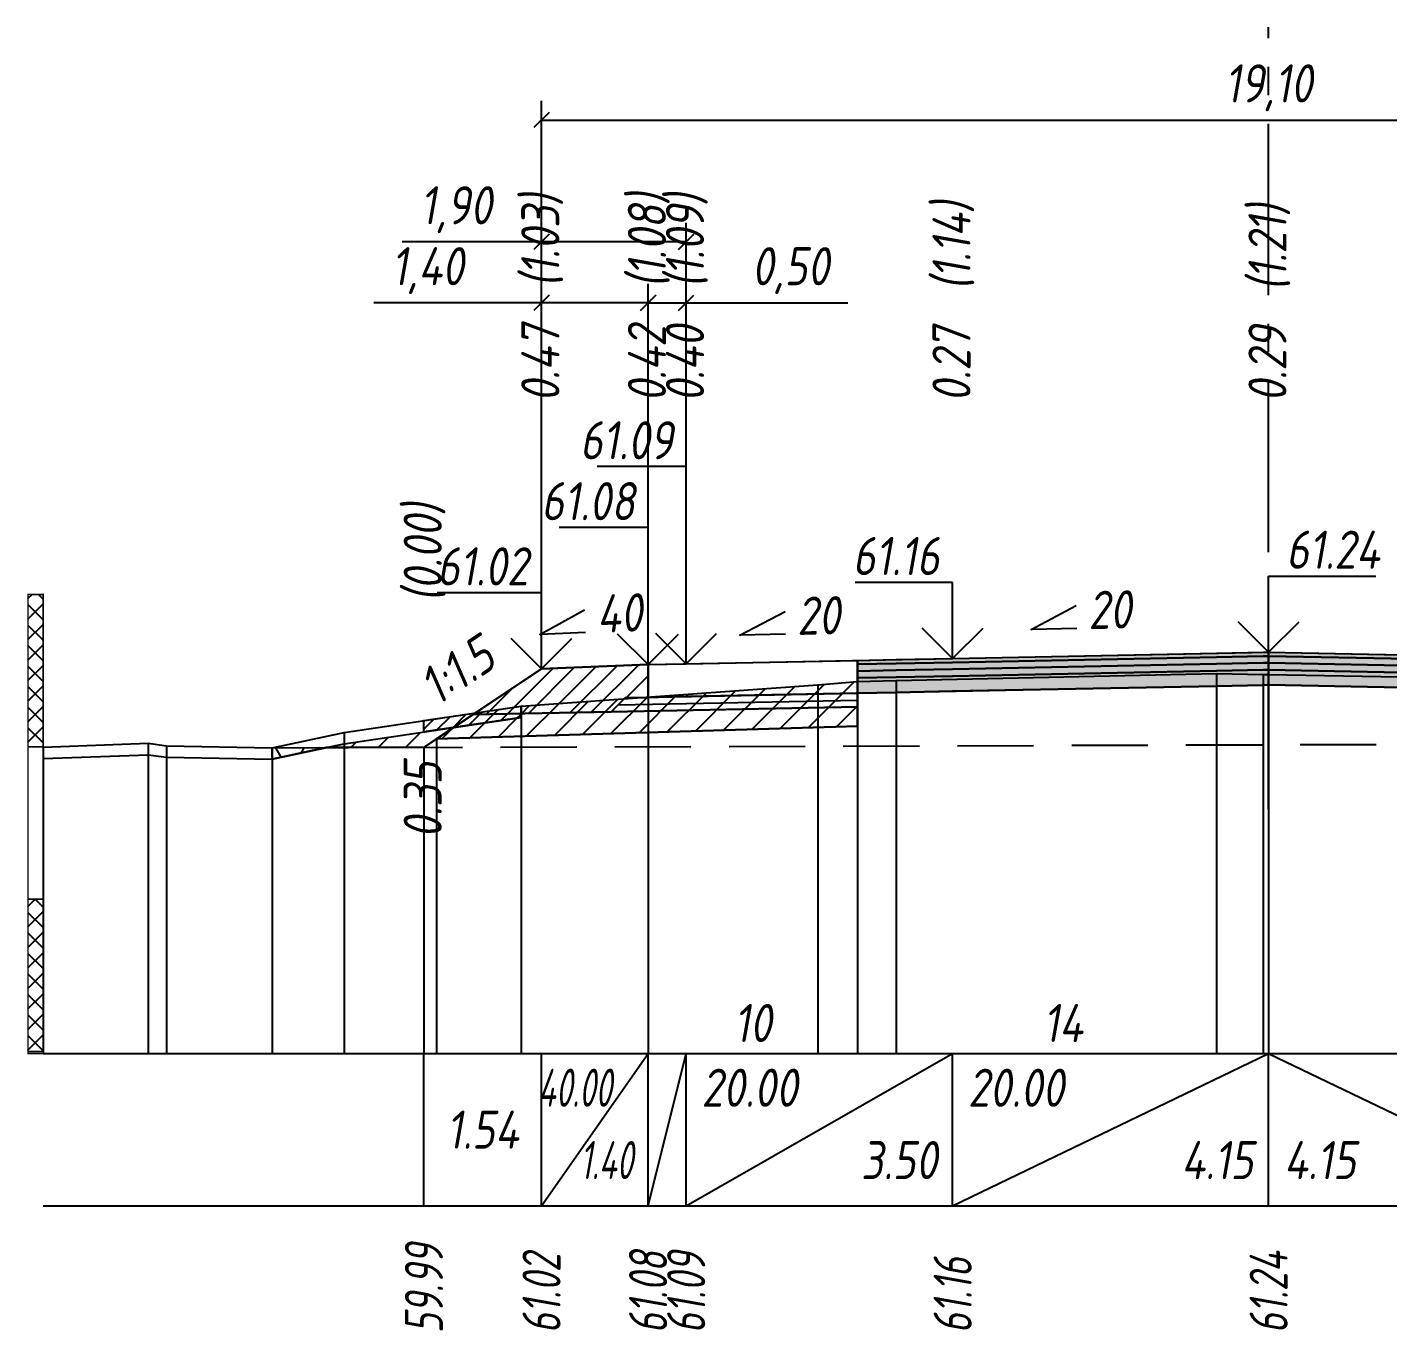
# Model space of a CAD drawing. Extents: x -717 to 1451, y -133302 to 233.
# Drawn here: x 78.9 to 168.3, y -58922.2 to -58836.6 of the extents above; entities that cross this region are included whole.
import ezdxf
from ezdxf.enums import TextEntityAlignment as Align

# ---------------------------------------------------------------- set-up
doc = ezdxf.new("R2010")
doc.units = 0
doc.linetypes.add('осевая2', pattern=[1.125, 0.75, -0.125, 0.125, -0.125])
doc.linetypes.add('штриховая', pattern=[0.75, 0.5, -0.25])
for name, color, linetype in [('Интерполированный поперечник', 2, 'Continuous'), ('Код_514', 1, 'Continuous'), ('Контур_0', 7, 'Continuous'), ('Контур_2521', 7, 'Continuous'), ('Контур_2564', 7, 'Continuous'), ('Контур_2660', 7, 'Continuous'), ('Контур_2665', 7, 'Continuous'), ('Контур_400', 7, 'Continuous'), ('Контур_508', 7, 'Continuous'), ('Контур_512', 7, 'Continuous'), ('Контур_513', 7, 'Continuous'), ('Контур_818', 7, 'Continuous'), ('Красный поперечник', 1, 'Continuous'), ('Линейка абсолютных высот', 7, 'Continuous'), ('Объём_2501', 7, 'Continuous'), ('Объём_2564', 7, 'Continuous'), ('Объём_2650', 7, 'Continuous'), ('Объём_2660', 7, 'Continuous'), ('Объём_2661', 7, 'Continuous'), ('Объём_2665', 7, 'Continuous'), ('Объём_2666', 7, 'Continuous'), ('Объём_2667', 7, 'Continuous'), ('Объём_2668', 7, 'Continuous'), ('Объём_2669', 7, 'Continuous'), ('Объём_2675', 7, 'Continuous'), ('Объём_2753', 7, 'Continuous'), ('Ось', 1, 'осевая2'), ('Откосы', 7, 'Continuous'), ('Отметки покрытия', 7, 'Continuous'), ('Рабочие отметки', 7, 'Continuous'), ('Рабочие отметки доп.', 7, 'Continuous'), ('Слои выравнивания', 7, 'Continuous'), ('Таблица', 7, 'Continuous'), ('Уклоны проезжей части', 7, 'Continuous'), ('Черный поперечник', 3, 'Continuous')]:
    doc.layers.add(name, color=color, linetype=linetype)
for name, color, linetype, true_color in [('Контур_2540', 2, 'Continuous', 0xffff00), ('Контур_2560', 2, 'Continuous', 0xffff00), ('Контур_2561', 7, 'Continuous', 0xff8040), ('Контур_2562', 3, 'Continuous', 0x00ff00), ('Контур_2563', 7, 'Continuous', 0xff8000), ('Контур_2570', 7, 'Continuous', 0x80ff00), ('Контур_2725', 7, 'Continuous', 0x323232), ('Контур_2736', 4, 'Continuous', 0x00ffff), ('Контур_2737', 4, 'Continuous', 0x00ffff), ('Контур_2738', 4, 'Continuous', 0x00ffff), ('Контур_2739', 4, 'Continuous', 0x00ffff), ('Контур_2741', 4, 'Continuous', 0x00ffff), ('Контур_2742', 4, 'Continuous', 0x00ffff), ('Контур_2743', 4, 'Continuous', 0x00ffff), ('Контур_2744', 7, 'Continuous', 0xa4ffff), ('Контур_2745', 7, 'Continuous', 0xa4ffff), ('Контур_2747', 4, 'Continuous', 0x00ffff), ('Контур_2748', 4, 'Continuous', 0x00ffff), ('Контур_2749', 4, 'Continuous', 0x00ffff), ('Контур_2750', 4, 'Continuous', 0x00ffff), ('Контур_2751', 4, 'Continuous', 0x00ffff), ('Контур_2752', 4, 'Continuous', 0x00ffff), ('Контур_2760', 7, 'Continuous', 0x323232), ('Контур_2761', 7, 'Continuous', 0x323232), ('Контур_2762', 7, 'Continuous', 0x323232), ('Контур_2763', 7, 'Continuous', 0x323232), ('Контур_402', 7, 'Continuous', 0xff6464), ('Контур_703', 4, 'Continuous', 0x00ffff), ('Контур_705', 4, 'Continuous', 0x00ffff), ('Контур_707', 4, 'Continuous', 0x00ffff), ('Контур_720', 131, 'Continuous', 0xaaffff), ('Объём_2500', 7, 'Continuous', 0xc0c0c0), ('Объём_2520', 7, 'Continuous', 0x80ffff), ('Объём_2540', 2, 'Continuous', 0xffff00), ('Объём_2560', 2, 'Continuous', 0xffff00), ('Объём_2561', 7, 'Continuous', 0xff8040), ('Объём_2562', 3, 'Continuous', 0x00ff00), ('Объём_2563', 7, 'Continuous', 0xff8000), ('Объём_2570', 7, 'Continuous', 0x80ff00), ('Объём_2600', 7, 'Continuous', 0x808000), ('Объём_2746', 2, 'Continuous', 0xffff00)]:
    doc.layers.add(name, color=color, linetype=linetype, true_color=true_color)
doc.styles.get("Standard").update_dxf_attribs({"font": 'txt', "height": 2.5})
doc.styles.add('М', font='romand.shx', dxfattribs={"width": 0.8, "oblique": 10, "height": 2.5})
doc.dimstyles.new('ISO-25', dxfattribs={"dimtxt": 2.5, "dimasz": 2.5, "dimexe": 1.25, "dimexo": 0.625, "dimtad": 1, "dimtxsty": 'Standard', "dimcen": 2.5, "dimadec": 0, "dimazin": 0, "dimtfac": 1, "dimtmove": 0, "dimatfit": 3, "dimfxl": 1, "dimarcsym": 0})
pattern_1 = [(45.0000013, (0, 0), (-0.67351924, 0.673519211), []), (135.0000003, (0, 0), (-0.673519222, -0.67351923), [])]

# ---------------------------------------------------------------- blocks, each defined once
blk = doc.blocks.new('_Oblique')
at = {"color": 0, "linetype": 'ByBlock', "lineweight": -2}
blk.add_line((-0.5, -0.5), (0.5, 0.5), dxfattribs=at)
blk = doc.blocks.new('*D1407')
at = {"color": 0, "lineweight": -2, "transparency": 16777216}
for p, q in [((112.724, -58878.193), (112.724, -58853.473)), ((119.724, -58877.913), (119.724, -58853.473)), ((112.724, -58854.723), (101.707, -58854.723)), ((119.724, -58854.723), (112.724, -58854.723))]:
    blk.add_line(p, q, dxfattribs=at)
at = {"layer": 'Defpoints', "color": 0, "transparency": 16777216}
for p in [(119.724, -58854.723), (119.724, -58878.538), (112.724, -58878.818)]:
    blk.add_point(p, dxfattribs=at)
at = {"color": 0, "lineweight": -2, "transparency": 16777216, "rotation": 180}
blk.add_blockref('_Oblique', (112.724, -58854.723), dxfattribs=at)
at = {"color": 0, "lineweight": -2, "transparency": 16777216}
blk.add_blockref('_Oblique', (119.724, -58854.723), dxfattribs=at)
at = {"color": 0, "transparency": 16777216, "insert": (105.248, -58852.61), "char_height": 2.5, "width": 8.75, "attachment_point": 5, "style": 'М'}
blk.add_mtext('1,40', dxfattribs=at)
blk = doc.blocks.new('*D1409')
at = {"color": 0, "lineweight": -2, "transparency": 16777216}
for p, q in [((119.724, -58877.913), (119.724, -58853.473)), ((122.224, -58877.863), (122.224, -58853.473)), ((119.724, -58854.723), (122.224, -58854.723)), ((122.224, -58854.723), (132.84, -58854.723))]:
    blk.add_line(p, q, dxfattribs=at)
at = {"layer": 'Defpoints', "color": 0, "transparency": 16777216}
for p in [(122.224, -58854.723), (119.724, -58878.538), (122.224, -58878.488)]:
    blk.add_point(p, dxfattribs=at)
at = {"color": 0, "lineweight": -2, "transparency": 16777216, "rotation": 180}
blk.add_blockref('_Oblique', (119.724, -58854.723), dxfattribs=at)
at = {"color": 0, "lineweight": -2, "transparency": 16777216}
blk.add_blockref('_Oblique', (122.224, -58854.723), dxfattribs=at)
at = {"color": 0, "transparency": 16777216, "insert": (129.079, -58852.61), "char_height": 2.5, "width": 9.16667, "attachment_point": 5, "style": 'М'}
blk.add_mtext('0,50', dxfattribs=at)
blk = doc.blocks.new('*D1412')
at = {"color": 0, "lineweight": -2, "transparency": 16777216}
for p, q in [((112.724, -58878.193), (112.724, -58849.473)), ((122.224, -58877.863), (122.224, -58849.473)), ((112.724, -58850.723), (103.572, -58850.723)), ((122.224, -58850.723), (112.724, -58850.723))]:
    blk.add_line(p, q, dxfattribs=at)
at = {"layer": 'Defpoints', "color": 0, "transparency": 16777216}
for p in [(122.224, -58850.723), (122.224, -58878.488), (112.724, -58878.818)]:
    blk.add_point(p, dxfattribs=at)
at = {"color": 0, "lineweight": -2, "transparency": 16777216, "rotation": 180}
blk.add_blockref('_Oblique', (112.724, -58850.723), dxfattribs=at)
at = {"color": 0, "lineweight": -2, "transparency": 16777216}
blk.add_blockref('_Oblique', (122.224, -58850.723), dxfattribs=at)
at = {"color": 0, "transparency": 16777216, "insert": (107.113, -58848.61), "char_height": 2.5, "width": 8.75, "attachment_point": 5, "style": 'М'}
blk.add_mtext('1,90', dxfattribs=at)
blk = doc.blocks.new('*D1413')
at = {"color": 0, "lineweight": -2, "transparency": 16777216}
for p, q in [((112.724, -58878.193), (112.724, -58841.473)), ((208.224, -58878.193), (208.224, -58841.473)), ((112.724, -58842.723), (208.224, -58842.723))]:
    blk.add_line(p, q, dxfattribs=at)
at = {"layer": 'Defpoints', "color": 0, "transparency": 16777216}
for p in [(208.224, -58842.723), (112.724, -58878.818), (208.224, -58878.818)]:
    blk.add_point(p, dxfattribs=at)
at = {"color": 0, "lineweight": -2, "transparency": 16777216, "rotation": 180}
blk.add_blockref('_Oblique', (112.724, -58842.723), dxfattribs=at)
at = {"color": 0, "lineweight": -2, "transparency": 16777216}
blk.add_blockref('_Oblique', (208.224, -58842.723), dxfattribs=at)
at = {"color": 0, "transparency": 16777216, "insert": (160.474, -58840.61), "char_height": 2.5, "width": 10.41667, "attachment_point": 5, "style": 'М'}
blk.add_mtext('19,10', dxfattribs=at)

msp = doc.modelspace()

# ---------------------------------------------------------------- hatches: boundary and pattern name
at = {"layer": 'Линейка абсолютных высот'}
h = msp.add_hatch(dxfattribs=at)
h.set_pattern_fill('ANSI37', scale=0.3, style=0)
h.set_pattern_definition(pattern_1)
h.paths.add_polyline_path([(80, -58883.873), (80, -58873.873), (79, -58873.873), (79, -58883.873)])
h = msp.add_hatch(dxfattribs=at)
h.set_pattern_fill('ANSI37', scale=0.3, style=0)
h.set_pattern_definition(pattern_1)
h.paths.add_polyline_path([(80, -58903.873), (80, -58893.873), (79, -58893.873), (79, -58903.873)])
at = {"layer": 'Объём_2563'}
h = msp.add_hatch(dxfattribs=at)
h.set_pattern_fill('ANSI31', color=256, scale=0.3)
h.paths.add_polyline_path([(112.724, -58878.755), (119.724, -58878.475), (119.724, -58880.625), (118.224, -58880.655), (117.306, -58881.574), (108.224, -58881.755)])
at = {"layer": 'Объём_2570'}
h = msp.add_hatch(dxfattribs=at)
h.set_pattern_fill('ANSI31', color=256, scale=0.2)
h.paths.add_polyline_path([(105, -58882.896), (105, -58882.146), (111.38, -58881.201), (111.38, -58881.951)])
at = {"layer": 'Объём_2600'}
h = msp.add_hatch(dxfattribs=at)
h.set_pattern_fill('ANSI31', color=6, scale=0.4)
h.paths.add_polyline_path([(130.866, -58879.792), (133.478, -58879.589), (133.478, -58882.52), (105.833, -58883.349), (105, -58883.905), (98.586, -58883.924), (99.766, -58883.671), (111.38, -58881.951), (111.38, -58881.201)])
h = msp.add_hatch(dxfattribs=at)
h.set_pattern_fill('HONEY', color=5, scale=0.3)
h.paths.add_polyline_path([(95.04, -58884.685), (95.04, -58883.935), (98.586, -58883.924)])
at = {"layer": 'Слои выравнивания'}
for color, points in [(2, [(133.478, -58878.2), (136.02, -58878.149), (139.724, -58878.075), (157.047, -58877.729), (160.124, -58877.667), (160.474, -58877.66), (160.474, -58877.91), (160.124, -58877.917), (157.047, -58877.979), (139.724, -58878.325), (136.02, -58878.399), (133.478, -58878.45)]), (2, [(160.474, -58877.66), (178.898, -58878.029), (178.898, -58878.279), (160.474, -58877.91)]), (3, [(133.478, -58878.45), (136.02, -58878.399), (139.724, -58878.325), (157.047, -58877.979), (160.124, -58877.917), (160.474, -58877.91), (160.474, -58878.36), (160.124, -58878.367), (157.047, -58878.429), (139.724, -58878.775), (136.02, -58878.849), (133.478, -58878.9)]), (4, [(133.478, -58878.9), (136.02, -58878.849), (139.724, -58878.775), (157.047, -58878.429), (160.124, -58878.367), (160.474, -58878.36), (160.474, -58878.81), (160.124, -58878.817), (157.047, -58878.879), (139.724, -58879.225), (136.02, -58879.299), (133.478, -58879.35)]), (3, [(160.474, -58877.91), (178.898, -58878.279), (178.898, -58878.729), (160.474, -58878.36)]), (4, [(160.474, -58878.36), (178.898, -58878.729), (178.898, -58879.179), (160.474, -58878.81)]), (5, [(133.478, -58879.35), (136.02, -58879.299), (139.724, -58879.225), (157.047, -58878.879), (160.124, -58878.817), (160.474, -58878.81), (160.474, -58879.81), (160.124, -58879.817), (157.047, -58879.879), (139.724, -58880.225), (136.02, -58880.299), (133.478, -58880.35)]), (5, [(160.474, -58878.81), (178.898, -58879.179), (178.898, -58880.179), (160.474, -58879.81)])]:
    msp.add_hatch(color=color, dxfattribs=at).paths.add_polyline_path(points)

# ---------------------------------------------------------------- linework, layer by layer
at = {"layer": 'Интерполированный поперечник', "linetype": 'штриховая', "ltscale": 10, "flags": 128}
msp.add_lwpolyline([(95.04, -58883.935), (228.909, -58883.522)], dxfattribs=at)
at = {"layer": 'Код_514'}
for p, q in [((105, -58914), (105, -58904)), ((112.724, -58914), (112.724, -58904)), ((112.724, -58914), (119.724, -58904)), ((119.724, -58914), (119.724, -58904)), ((119.724, -58914), (122.224, -58904)), ((122.224, -58914), (122.224, -58904)), ((122.224, -58914), (139.724, -58904)), ((139.724, -58914), (139.724, -58904)), ((139.724, -58914), (160.474, -58904)), ((160.474, -58914), (160.474, -58904)), ((160.474, -58904), (181.224, -58914))]:
    msp.add_line(p, q, dxfattribs=at)
at = {"layer": 'Контур_0', "flags": 128}
for points in [[(122.224, -58880.575), (119.724, -58880.625), (119.724, -58878.475), (133.478, -58878.2), (133.478, -58880.35), (122.224, -58880.575), (122.224, -58880.575)], [(112.724, -58878.755), (105, -58883.905), (105, -58883.905), (105, -58883.905), (105, -58883.905), (105, -58883.905), (105, -58883.905), (105, -58883.905), (105, -58883.905), (105, -58883.905), (105, -58883.905), (105, -58883.905), (105, -58883.905), (105, -58883.905), (105, -58883.905), (105, -58883.905)], [(112.724, -58878.755), (105, -58883.905), (105, -58883.905), (105, -58883.905), (105, -58883.905), (105, -58883.905), (105, -58883.905), (105, -58883.905), (105, -58883.905), (105, -58883.905), (105, -58883.905), (105, -58883.905), (105, -58883.905), (105, -58883.905), (105, -58883.905), (105, -58883.905), (105, -58883.905), (105, -58883.905), (105, -58883.905), (105, -58883.905), (105, -58883.905), (105, -58883.905), (105, -58883.905), (105, -58883.905), (105, -58883.905), (105, -58883.905), (105, -58883.905), (105, -58883.905), (105, -58883.905), (105, -58883.905)], [(118.224, -58880.655), (133.478, -58880.35), (133.478, -58881.25), (117.306, -58881.574), (118.224, -58880.655), (118.224, -58880.655)], [(108.224, -58881.755), (117.306, -58881.574), (118.224, -58880.655), (119.724, -58880.625)]]:
    msp.add_lwpolyline(points, dxfattribs=at)
at = {"layer": 'Контур_2521', "color": 250, "flags": 128}
msp.add_lwpolyline([(117.765, -58881.114), (133.478, -58880.8)], dxfattribs=at)
at = {"layer": 'Контур_2540', "flags": 128}
msp.add_lwpolyline([(117.306, -58881.574), (133.478, -58881.25), (133.478, -58882.52), (105.833, -58883.349), (108.224, -58881.755), (117.306, -58881.574), (117.306, -58881.574)], dxfattribs=at)
at = {"layer": 'Контур_2560', "flags": 128}
msp.add_lwpolyline([(112.724, -58878.755), (112.724, -58878.755), (112.724, -58878.755), (119.724, -58878.475)], dxfattribs=at)
at = {"layer": 'Контур_2561', "flags": 128}
msp.add_lwpolyline([(119.724, -58878.475), (119.724, -58878.475), (112.724, -58878.755), (112.724, -58878.755), (119.724, -58878.475)], dxfattribs=at)
at = {"layer": 'Контур_2562', "flags": 128}
msp.add_lwpolyline([(112.724, -58878.755), (112.724, -58878.755), (112.724, -58878.755), (112.724, -58878.755), (112.724, -58878.755)], dxfattribs=at)
at = {"layer": 'Контур_2563', "flags": 128}
msp.add_lwpolyline([(112.724, -58878.755), (119.724, -58878.475), (119.724, -58880.625), (118.224, -58880.655), (117.306, -58881.574), (108.224, -58881.755), (112.724, -58878.755), (112.724, -58878.755)], dxfattribs=at)
at = {"layer": 'Контур_2564', "flags": 128}
msp.add_lwpolyline([(112.724, -58878.755), (119.724, -58878.475)], dxfattribs=at)
at = {"layer": 'Контур_2570', "flags": 128}
msp.add_lwpolyline([(80, -58884.64), (86.887, -58884.39), (88.105, -58884.556), (95.04, -58884.685), (95.04, -58884.685), (99.766, -58883.671), (111.38, -58881.951), (111.38, -58881.201), (130.866, -58879.792), (133.478, -58879.589), (136.02, -58879.524), (157.047, -58879.057), (160.124, -58879.126), (160.474, -58879.132), (178.898, -58879.448), (182.125, -58879.665), (203.064, -58880.341), (203.064, -58881.091), (207.341, -58881.607), (228.909, -58884.272), (238.96, -58883.006), (243.761, -58882.455)], dxfattribs=at)
at = {"layer": 'Контур_2660', "flags": 128}
msp.add_lwpolyline([(105.833, -58883.349), (133.478, -58882.52)], dxfattribs=at)
at = {"layer": 'Контур_2665', "flags": 128}
msp.add_lwpolyline([(112.724, -58878.755), (112.724, -58878.755)], dxfattribs=at)
at = {"layer": 'Контур_2725', "flags": 128}
msp.add_lwpolyline([(133.478, -58880.35), (136.02, -58880.299), (139.724, -58880.225), (157.047, -58879.879), (160.124, -58879.817), (160.474, -58879.81), (178.898, -58880.179)], dxfattribs=at)
at = {"layer": 'Контур_2736', "flags": 128}
msp.add_lwpolyline([(112.724, -58878.755), (105, -58883.905)], dxfattribs=at)
at = {"layer": 'Контур_2737', "flags": 128}
msp.add_lwpolyline([(105, -58883.905), (105, -58883.905)], dxfattribs=at)
at = {"layer": 'Контур_2738', "flags": 128}
msp.add_lwpolyline([(105, -58883.905), (105, -58883.905)], dxfattribs=at)
at = {"layer": 'Контур_2739', "flags": 128}
msp.add_lwpolyline([(105, -58883.905), (105, -58883.905)], dxfattribs=at)
at = {"layer": 'Контур_2741', "flags": 128}
msp.add_lwpolyline([(105, -58883.905), (105, -58883.905)], dxfattribs=at)
at = {"layer": 'Контур_2742', "flags": 128}
msp.add_lwpolyline([(105, -58883.905), (105, -58883.905)], dxfattribs=at)
at = {"layer": 'Контур_2743', "flags": 128}
msp.add_lwpolyline([(105, -58883.905), (105, -58883.905)], dxfattribs=at)
at = {"layer": 'Контур_2744', "flags": 128}
msp.add_lwpolyline([(105, -58883.905), (105, -58883.905)], dxfattribs=at)
msp.add_lwpolyline([(105, -58883.905), (105, -58883.905)], dxfattribs=at)
msp.add_lwpolyline([(105, -58883.905), (105, -58883.905)], dxfattribs=at)
msp.add_lwpolyline([(105, -58883.905), (105, -58883.905)], dxfattribs=at)
msp.add_lwpolyline([(105, -58883.905), (105, -58883.905)], dxfattribs=at)
msp.add_lwpolyline([(105, -58883.905), (105, -58883.905)], dxfattribs=at)
at = {"layer": 'Контур_2745', "flags": 128}
msp.add_lwpolyline([(105, -58883.905), (105, -58883.905)], dxfattribs=at)
msp.add_lwpolyline([(105, -58883.905), (105, -58883.905)], dxfattribs=at)
msp.add_lwpolyline([(105, -58883.905), (105, -58883.905)], dxfattribs=at)
msp.add_lwpolyline([(105, -58883.905), (105, -58883.905)], dxfattribs=at)
msp.add_lwpolyline([(105, -58883.905), (105, -58883.905)], dxfattribs=at)
msp.add_lwpolyline([(105, -58883.905), (105, -58883.905)], dxfattribs=at)
at = {"layer": 'Контур_2747', "flags": 128}
msp.add_lwpolyline([(105, -58883.905), (105, -58883.905)], dxfattribs=at)
at = {"layer": 'Контур_2748', "flags": 128}
msp.add_lwpolyline([(105, -58883.905), (105, -58883.905)], dxfattribs=at)
at = {"layer": 'Контур_2749', "flags": 128}
msp.add_lwpolyline([(105, -58883.905), (105, -58883.905)], dxfattribs=at)
at = {"layer": 'Контур_2750', "flags": 128}
msp.add_lwpolyline([(105, -58883.905), (105, -58883.905)], dxfattribs=at)
at = {"layer": 'Контур_2751', "flags": 128}
msp.add_lwpolyline([(105, -58883.905), (105, -58883.905)], dxfattribs=at)
at = {"layer": 'Контур_2752', "flags": 128}
msp.add_lwpolyline([(105, -58883.905), (105, -58883.905)], dxfattribs=at)
at = {"layer": 'Контур_2760', "flags": 128}
msp.add_lwpolyline([(133.478, -58878.2), (136.02, -58878.149), (139.724, -58878.075), (157.047, -58877.729), (160.124, -58877.667), (160.474, -58877.66), (178.898, -58878.029)], dxfattribs=at)
at = {"layer": 'Контур_2761', "flags": 128}
msp.add_lwpolyline([(133.478, -58878.45), (136.02, -58878.399), (139.724, -58878.325), (157.047, -58877.979), (160.124, -58877.917), (160.474, -58877.91), (178.898, -58878.279)], dxfattribs=at)
at = {"layer": 'Контур_2762', "flags": 128}
msp.add_lwpolyline([(133.478, -58878.9), (136.02, -58878.849), (139.724, -58878.775), (157.047, -58878.429), (160.124, -58878.367), (160.474, -58878.36), (178.898, -58878.729)], dxfattribs=at)
at = {"layer": 'Контур_2763', "flags": 128}
msp.add_lwpolyline([(133.478, -58879.35), (136.02, -58879.299), (139.724, -58879.225), (157.047, -58878.879), (160.124, -58878.817), (160.474, -58878.81), (178.898, -58879.179)], dxfattribs=at)
at = {"layer": 'Контур_400', "flags": 128}
for points in [[(119.724, -58878.475), (122.224, -58878.425), (122.224, -58878.425), (122.224, -58878.425), (122.224, -58878.425), (122.224, -58878.425), (122.224, -58878.425), (139.724, -58878.075), (160.474, -58877.66)], [(160.474, -58877.66), (181.224, -58878.075), (198.724, -58878.425), (198.724, -58878.425), (198.724, -58878.425), (198.724, -58878.425), (198.724, -58878.425), (198.724, -58878.425), (201.224, -58878.475)]]:
    msp.add_lwpolyline(points, dxfattribs=at)
at = {"layer": 'Контур_402', "flags": 128}
msp.add_lwpolyline([(105.833, -58883.349), (133.478, -58882.52), (133.478, -58880.35), (160.474, -58879.81), (178.898, -58880.179), (178.898, -58882.263), (215.116, -58883.349)], dxfattribs=at)
at = {"layer": 'Контур_508', "flags": 128}
msp.add_lwpolyline([(105, -58883.905), (105.833, -58883.349), (133.478, -58882.52), (133.478, -58880.35), (160.474, -58879.81), (178.898, -58880.179), (178.898, -58882.263), (215.116, -58883.349), (216.091, -58884), (218.091, -58884), (218.761, -58883.554)], dxfattribs=at)
at = {"layer": 'Контур_512', "flags": 128}
msp.add_lwpolyline([(105, -58883.905), (105.833, -58883.349), (133.478, -58882.52)], dxfattribs=at)
at = {"layer": 'Контур_513', "flags": 128}
msp.add_lwpolyline([(105, -58883.905), (105.833, -58883.349), (133.478, -58882.52), (133.478, -58880.35), (160.474, -58879.81), (178.898, -58880.179), (178.898, -58882.263), (215.116, -58883.349), (216.091, -58884), (218.091, -58884), (218.761, -58883.554)], dxfattribs=at)
at = {"layer": 'Контур_703', "flags": 128}
for points in [[(112.724, -58878.755), (105, -58883.905)], [(105, -58883.905), (105, -58883.905)]]:
    msp.add_lwpolyline(points, dxfattribs=at)
at = {"layer": 'Контур_705', "flags": 128}
msp.add_lwpolyline([(105, -58883.905), (105, -58883.905)], dxfattribs=at)
at = {"layer": 'Контур_707', "flags": 128}
msp.add_lwpolyline([(105, -58883.905), (105, -58883.905)], dxfattribs=at)
at = {"layer": 'Контур_720', "flags": 128}
msp.add_lwpolyline([(105, -58883.905), (105, -58883.905)], dxfattribs=at)
at = {"layer": 'Контур_818', "flags": 128}
msp.add_lwpolyline([(105, -58882.896), (111.38, -58881.951), (111.38, -58881.201), (130.866, -58879.792), (133.478, -58879.589), (136.02, -58879.524), (157.047, -58879.057), (160.124, -58879.126), (160.474, -58879.132), (178.898, -58879.448), (182.125, -58879.665), (203.064, -58880.341), (203.064, -58881.091), (207.341, -58881.607), (218.761, -58883.018)], dxfattribs=at)
at = {"layer": 'Красный поперечник'}
for p, q in [((139.724, -58878.075), (160.474, -58877.66)), ((160.474, -58877.66), (181.224, -58878.075)), ((112.724, -58878.755), (119.724, -58878.475)), ((119.724, -58878.475), (122.224, -58878.425)), ((122.224, -58878.425), (139.724, -58878.075)), ((105, -58883.905), (112.724, -58878.755)), ((133.478, -58882.52), (133.478, -58904)), ((105, -58883.905), (105, -58904)), ((105.833, -58883.349), (105.833, -58904))]:
    msp.add_line(p, q, dxfattribs=at)
at = {"layer": 'Линейка абсолютных высот', "color": 7, "const_width": 0.1, "flags": 128}
for points in [[(80, -58883.873), (80, -58873.873), (79, -58873.873), (79, -58883.873), (80, -58883.873)], [(80, -58893.873), (80, -58883.873), (79, -58883.873), (79, -58893.873), (80, -58893.873)], [(80, -58903.873), (80, -58893.873), (79, -58893.873), (79, -58903.873), (80, -58903.873)], [(80, -58904), (80, -58903.873), (79, -58903.873), (79, -58904), (80, -58904)]]:
    msp.add_lwpolyline(points, dxfattribs=at)
at = {"layer": 'Объём_2500', "flags": 128}
msp.add_lwpolyline([(122.224, -58880.575), (119.724, -58880.625), (119.724, -58878.475), (133.478, -58878.2), (133.478, -58880.35), (122.224, -58880.575), (122.224, -58880.575)], dxfattribs=at)
at = {"layer": 'Объём_2501', "flags": 128}
for points in [[(119.724, -58878.475), (122.224, -58878.425), (122.224, -58878.425), (122.224, -58878.425), (122.224, -58878.425), (122.224, -58878.425), (122.224, -58878.425), (139.724, -58878.075), (160.474, -58877.66)], [(160.474, -58877.66), (181.224, -58878.075), (198.724, -58878.425), (198.724, -58878.425), (198.724, -58878.425), (198.724, -58878.425), (198.724, -58878.425), (198.724, -58878.425), (201.224, -58878.475)]]:
    msp.add_lwpolyline(points, dxfattribs=at)
at = {"layer": 'Объём_2520', "color": 250, "flags": 128}
msp.add_lwpolyline([(118.224, -58880.655), (133.478, -58880.35), (133.478, -58881.25), (117.306, -58881.574), (118.224, -58880.655), (118.224, -58880.655)], dxfattribs=at)
at = {"layer": 'Объём_2540', "flags": 128}
msp.add_lwpolyline([(117.306, -58881.574), (133.478, -58881.25), (133.478, -58882.52), (105.833, -58883.349), (108.224, -58881.755), (117.306, -58881.574), (117.306, -58881.574)], dxfattribs=at)
at = {"layer": 'Объём_2560', "flags": 128}
msp.add_lwpolyline([(112.724, -58878.755), (112.724, -58878.755), (112.724, -58878.755), (119.724, -58878.475)], dxfattribs=at)
at = {"layer": 'Объём_2561', "flags": 128}
msp.add_lwpolyline([(119.724, -58878.475), (119.724, -58878.475), (112.724, -58878.755), (112.724, -58878.755), (119.724, -58878.475)], dxfattribs=at)
at = {"layer": 'Объём_2562', "flags": 128}
msp.add_lwpolyline([(112.724, -58878.755), (112.724, -58878.755), (112.724, -58878.755), (112.724, -58878.755), (112.724, -58878.755)], dxfattribs=at)
at = {"layer": 'Объём_2563', "color": 250, "flags": 128}
msp.add_lwpolyline([(112.724, -58878.755), (119.724, -58878.475), (119.724, -58880.625), (118.224, -58880.655), (117.306, -58881.574), (108.224, -58881.755), (112.724, -58878.755), (112.724, -58878.755)], dxfattribs=at)
at = {"layer": 'Объём_2564', "flags": 128}
msp.add_lwpolyline([(112.724, -58878.755), (119.724, -58878.475)], dxfattribs=at)
at = {"layer": 'Объём_2570', "flags": 128}
msp.add_lwpolyline([(105, -58882.896), (105, -58882.146), (111.38, -58881.201), (111.38, -58881.951), (105, -58882.896), (105, -58882.896)], dxfattribs=at)
at = {"layer": 'Объём_2600', "color": 5, "flags": 128}
msp.add_lwpolyline([(95.04, -58884.685), (95.04, -58883.935), (98.586, -58883.924), (95.04, -58884.685), (95.04, -58884.685)], dxfattribs=at)
at = {"layer": 'Объём_2650', "color": 6, "flags": 128}
msp.add_lwpolyline([(130.866, -58879.792), (133.478, -58879.589), (133.478, -58882.52), (105.833, -58883.349), (105, -58883.905), (98.586, -58883.924), (99.766, -58883.671), (111.38, -58881.951), (111.38, -58881.201), (130.866, -58879.792), (130.866, -58879.792)], dxfattribs=at)
at = {"layer": 'Объём_2660', "flags": 128}
msp.add_lwpolyline([(105.833, -58883.349), (133.478, -58882.52)], dxfattribs=at)
at = {"layer": 'Объём_2661', "flags": 128}
msp.add_lwpolyline([(112.724, -58878.755), (105, -58883.905)], dxfattribs=at)
at = {"layer": 'Объём_2665', "flags": 128}
msp.add_lwpolyline([(112.724, -58878.755), (112.724, -58878.755)], dxfattribs=at)
at = {"layer": 'Объём_2666', "flags": 128}
msp.add_lwpolyline([(112.724, -58878.755), (105, -58883.905)], dxfattribs=at)
at = {"layer": 'Объём_2667', "flags": 128}
msp.add_lwpolyline([(105, -58883.905), (105, -58883.905)], dxfattribs=at)
msp.add_lwpolyline([(105, -58883.905), (105, -58883.905)], dxfattribs=at)
at = {"layer": 'Объём_2668', "flags": 128}
msp.add_lwpolyline([(105, -58883.905), (105, -58883.905)], dxfattribs=at)
msp.add_lwpolyline([(105, -58883.905), (105, -58883.905)], dxfattribs=at)
at = {"layer": 'Объём_2669', "flags": 128}
msp.add_lwpolyline([(105, -58883.905), (105, -58883.905)], dxfattribs=at)
msp.add_lwpolyline([(105, -58883.905), (105, -58883.905)], dxfattribs=at)
at = {"layer": 'Объём_2675', "flags": 128}
msp.add_lwpolyline([(105, -58883.905), (105, -58883.905)], dxfattribs=at)
msp.add_lwpolyline([(105, -58883.905), (105, -58883.905)], dxfattribs=at)
msp.add_lwpolyline([(105, -58883.905), (105, -58883.905)], dxfattribs=at)
msp.add_lwpolyline([(105, -58883.905), (105, -58883.905)], dxfattribs=at)
msp.add_lwpolyline([(105, -58883.905), (105, -58883.905)], dxfattribs=at)
msp.add_lwpolyline([(105, -58883.905), (105, -58883.905)], dxfattribs=at)
msp.add_lwpolyline([(105, -58883.905), (105, -58883.905)], dxfattribs=at)
msp.add_lwpolyline([(105, -58883.905), (105, -58883.905)], dxfattribs=at)
msp.add_lwpolyline([(105, -58883.905), (105, -58883.905)], dxfattribs=at)
msp.add_lwpolyline([(105, -58883.905), (105, -58883.905)], dxfattribs=at)
msp.add_lwpolyline([(105, -58883.905), (105, -58883.905)], dxfattribs=at)
msp.add_lwpolyline([(105, -58883.905), (105, -58883.905)], dxfattribs=at)
at = {"layer": 'Объём_2746', "flags": 128}
msp.add_lwpolyline([(111.38, -58881.951), (111.38, -58881.201), (130.866, -58879.792), (133.478, -58879.589), (133.478, -58882.52), (105.833, -58883.349), (106.945, -58882.608), (111.38, -58881.951), (111.38, -58881.951)], dxfattribs=at)
at = {"layer": 'Объём_2753', "flags": 128}
msp.add_lwpolyline([(133.478, -58878.2), (133.478, -58878.2)], dxfattribs=at)
at = {"layer": 'Ось', "ltscale": 15}
msp.add_line((160.474, -58887.971), (160.474, -58836.631), dxfattribs=at)
at = {"layer": 'Откосы', "color": 1, "flags": 128}
for points in [[(115.617, -58876.372), (112.62, -58876.492), (115.557, -58874.873)], [(128.748, -58876.483), (125.749, -58876.543), (128.718, -58874.984)], [(147.873, -58876.101), (144.874, -58876.161), (147.843, -58874.601)]]:
    msp.add_lwpolyline(points, dxfattribs=at)
at = {"layer": 'Отметки покрытия', "color": 1}
for p, q in [((122.224, -58865.475), (116.374, -58865.475)), ((122.224, -58878.425), (122.224, -58865.475)), ((119.724, -58869.475), (113.874, -58869.475)), ((119.724, -58878.475), (119.724, -58869.475)), ((139.724, -58873.075), (133.324, -58873.075)), ((139.724, -58878.075), (139.724, -58873.075)), ((160.474, -58877.66), (160.474, -58872.66)), ((160.474, -58872.66), (167.524, -58872.66)), ((112.724, -58873.755), (105.874, -58873.755)), ((112.724, -58878.755), (112.724, -58873.755)), ((160.474, -58877.66), (158.474, -58875.66)), ((160.474, -58877.66), (162.474, -58875.66)), ((112.724, -58878.755), (110.724, -58876.755)), ((112.724, -58878.755), (114.724, -58876.755)), ((119.724, -58878.475), (117.724, -58876.475)), ((119.724, -58878.475), (121.724, -58876.475)), ((122.224, -58878.425), (120.224, -58876.425)), ((122.224, -58878.425), (124.224, -58876.425)), ((139.724, -58878.075), (137.724, -58876.075)), ((139.724, -58878.075), (141.724, -58876.075))]:
    msp.add_line(p, q, dxfattribs=at)
at = {"layer": 'Слои выравнивания'}
for p, q in [((160.474, -58877.66), (160.474, -58904)), ((119.724, -58878.475), (119.724, -58904)), ((133.478, -58878.2), (133.478, -58904))]:
    msp.add_line(p, q, dxfattribs=at)
at = {"layer": 'Слои выравнивания', "color": 2, "flags": 128}
for points in [[(133.478, -58878.2), (136.02, -58878.149), (139.724, -58878.075), (157.047, -58877.729), (160.124, -58877.667), (160.474, -58877.66), (160.474, -58877.91), (160.124, -58877.917), (157.047, -58877.979), (139.724, -58878.325), (136.02, -58878.399), (133.478, -58878.45)], [(160.474, -58877.66), (178.898, -58878.029), (178.898, -58878.279), (160.474, -58877.91)]]:
    msp.add_lwpolyline(points, close=True, dxfattribs=at)
at = {"layer": 'Слои выравнивания', "color": 3, "flags": 128}
for points in [[(133.478, -58878.45), (136.02, -58878.399), (139.724, -58878.325), (157.047, -58877.979), (160.124, -58877.917), (160.474, -58877.91), (160.474, -58878.36), (160.124, -58878.367), (157.047, -58878.429), (139.724, -58878.775), (136.02, -58878.849), (133.478, -58878.9)], [(160.474, -58877.91), (178.898, -58878.279), (178.898, -58878.729), (160.474, -58878.36)]]:
    msp.add_lwpolyline(points, close=True, dxfattribs=at)
at = {"layer": 'Слои выравнивания', "color": 4, "flags": 128}
for points in [[(133.478, -58878.9), (136.02, -58878.849), (139.724, -58878.775), (157.047, -58878.429), (160.124, -58878.367), (160.474, -58878.36), (160.474, -58878.81), (160.124, -58878.817), (157.047, -58878.879), (139.724, -58879.225), (136.02, -58879.299), (133.478, -58879.35)], [(160.474, -58878.36), (178.898, -58878.729), (178.898, -58879.179), (160.474, -58878.81)]]:
    msp.add_lwpolyline(points, close=True, dxfattribs=at)
at = {"layer": 'Слои выравнивания', "color": 5, "flags": 128}
for points in [[(133.478, -58879.35), (136.02, -58879.299), (139.724, -58879.225), (157.047, -58878.879), (160.124, -58878.817), (160.474, -58878.81), (160.474, -58879.81), (160.124, -58879.817), (157.047, -58879.879), (139.724, -58880.225), (136.02, -58880.299), (133.478, -58880.35)], [(160.474, -58878.81), (178.898, -58879.179), (178.898, -58880.179), (160.474, -58879.81)]]:
    msp.add_lwpolyline(points, close=True, dxfattribs=at)
at = {"layer": 'Таблица'}
for p, q in [((80, -58904), (243.761, -58904)), ((80, -58914), (243.761, -58914))]:
    msp.add_line(p, q, dxfattribs=at)
at = {"layer": 'Черный поперечник', "color": 7}
for p, q in [((133.478, -58879.589), (133.478, -58904)), ((136.02, -58879.524), (136.02, -58904)), ((157.047, -58879.057), (157.047, -58904)), ((160.124, -58879.126), (160.124, -58904)), ((160.474, -58879.132), (160.474, -58904)), ((130.866, -58879.792), (130.866, -58904)), ((111.38, -58881.201), (111.38, -58904)), ((99.766, -58882.921), (99.766, -58904)), ((80, -58883.89), (80, -58904)), ((86.887, -58883.64), (86.887, -58904)), ((88.105, -58883.806), (88.105, -58904)), ((95.04, -58883.935), (95.04, -58904))]:
    msp.add_line(p, q, dxfattribs=at)
at = {"layer": 'Черный поперечник', "flags": 128}
msp.add_lwpolyline([(80, -58883.89), (86.887, -58883.64), (88.105, -58883.806), (95.04, -58883.935), (99.766, -58882.921), (111.38, -58881.201), (130.866, -58879.792), (133.478, -58879.589), (136.02, -58879.524), (157.047, -58879.057), (160.124, -58879.126), (160.474, -58879.132), (178.898, -58879.448), (182.125, -58879.665), (203.064, -58880.341), (207.341, -58880.857), (228.909, -58883.522), (238.96, -58882.256), (243.761, -58881.705)], dxfattribs=at)

# ---------------------------------------------------------------- texts
at = {"layer": 'Код_514', "style": 'М', "oblique": 10}
for s, width, p in [('40.00', 0.6, (112.48, -58905)), ('20.00', 0.8, (123.224, -58905)), ('20.00', 0.8, (140.724, -58905))]:
    msp.add_text(s, height=2.5, dxfattribs=dict(at, width=width)).set_placement(p, align=Align.TOP_LEFT)
at = {"layer": 'Код_514', "style": 'М', "oblique": 10, "width": 0.8}
msp.add_text('1.54', height=2.5, dxfattribs=at).set_placement((108.862, -58909), align=Align.MIDDLE_CENTER)
at = {"layer": 'Код_514', "style": 'М', "oblique": 10}
for s, width, p in [('1.40', 0.6, (118.724, -58913)), ('3.50', 0.8, (138.724, -58913)), ('4.15', 0.8, (159.474, -58913))]:
    msp.add_text(s, height=2.5, dxfattribs=dict(at, width=width)).set_placement(p, align=Align.BOTTOM_RIGHT)
at = {"layer": 'Код_514', "style": 'М', "oblique": 10, "width": 0.8}
msp.add_text('4.15', height=2.5, dxfattribs=at).set_placement((161.474, -58913), align=Align.BOTTOM_LEFT)
at = {"layer": 'Код_514', "style": 'М', "oblique": 10, "width": 0.7}
for s, p in [('59.99', (105, -58922.382)), ('61.02', (112.724, -58922.382)), ('61.08', (119.724, -58922.382)), ('61.09', (122.224, -58922.382)), ('61.24', (160.474, -58922.382)), ('61.16', (139.724, -58922.382))]:
    msp.add_text(s, height=2.5, rotation=90, dxfattribs=at).set_placement(p, align=Align.MIDDLE_LEFT)
at = {"layer": 'Отметки покрытия', "color": 1, "style": 'М', "oblique": 10, "width": 0.8}
for s, p in [('61.09', (121.365, -58865.744)), ('61.08', (118.865, -58869.744)), ('61.16', (138.865, -58873.344)), ('61.02', (111.865, -58874.024))]:
    msp.add_text(s, height=2.5, dxfattribs=at).set_placement(p, align=Align.BOTTOM_RIGHT)
msp.add_text('61.24', height=2.5, dxfattribs=at).set_placement((161.615, -58872.929), align=Align.BOTTOM_LEFT)
at = {"layer": 'Рабочие отметки', "color": 1, "style": 'М', "oblique": 10, "width": 0.8}
for s, p in [('0.47', (112.646, -58861.225)), ('0.42', (119.646, -58861.225)), ('0.40', (122.146, -58861.225)), ('0.27', (139.646, -58861.225)), ('0.29', (160.396, -58861.225))]:
    msp.add_text(s, height=2.5, rotation=90, dxfattribs=at).set_placement(p, align=Align.MIDDLE_LEFT)
msp.add_text('0.35', height=2.5, rotation=90, dxfattribs=at).set_placement((104.922, -58884.836), align=Align.MIDDLE_RIGHT)
at = {"layer": 'Рабочие отметки доп.', "color": 1, "style": 'М', "oblique": 10, "width": 0.8}
for s, p in [('(1.03)', (112.646, -58853.675)), ('(1.08)', (119.646, -58853.725)), ('(1.09)', (122.146, -58853.725)), ('(1.14)', (139.646, -58853.875)), ('(1.21)', (160.396, -58853.925)), ('(0.00)', (104.922, -58874.336))]:
    msp.add_text(s, height=2.5, rotation=90, dxfattribs=at).set_placement(p, align=Align.MIDDLE_LEFT)
at = {"layer": 'Слои выравнивания', "style": 'М', "oblique": 10, "width": 0.8}
for s, p in [('10', (126.601, -58904)), ('14', (146.976, -58904))]:
    msp.add_text(s, height=2.5, dxfattribs=at).set_placement(p, align=Align.BOTTOM_CENTER)
at = {"layer": 'Уклоны проезжей части', "color": 1, "style": 'М', "oblique": 10, "width": 0.8}
for s, rotation, p in [('40', 2.29061, (117.922, -58877.088)), ('20', 1.14576, (130.954, -58877.25)), ('20', 1.14576, (150.079, -58876.868)), ('1:1.5', 33.69007, (108.307, -58880.498))]:
    msp.add_text(s, height=2.5, rotation=rotation, dxfattribs=at).set_placement(p, align=Align.BOTTOM_CENTER)

# ---------------------------------------------------------------- dimensions: what is measured, and where the dimension line sits
at = {"color": 5}
dim = msp.add_linear_dim(base=(208.224, -58842.723), p1=(112.724, -58878.818), p2=(208.224, -58878.818), angle=180, dimstyle='ISO-25', override={"dimasz": 1, "dimlfac": 0.2, "dimzin": 0, "dimtxsty": 'М', "dimblk1": 'Oblique', "dimblk2": 'Oblique', "dimsah": 1}, dxfattribs=at)
dim.commit()
dim.dimension.update_dxf_attribs({"geometry": '*D1413', "text_midpoint": (160.474, -58840.61)})
for base, p1, p2, picture, middle in [((122.224, -58850.723), (112.724, -58878.818), (122.224, -58878.488), '*D1412', (107.113, -58850.723)), ((119.724, -58854.723), (112.724, -58878.818), (119.724, -58878.538), '*D1407', (105.248, -58854.723)), ((122.224, -58854.723), (119.724, -58878.538), (122.224, -58878.488), '*D1409', (129.079, -58854.723))]:
    dim = msp.add_linear_dim(base=base, p1=p1, p2=p2, angle=180, dimstyle='ISO-25', override={"dimasz": 1, "dimlfac": 0.2, "dimzin": 0, "dimtxsty": 'М', "dimblk1": 'Oblique', "dimblk2": 'Oblique', "dimsah": 1}, dxfattribs=at)
    dim.commit()
    dim.dimension.update_dxf_attribs({"geometry": picture, "text_midpoint": middle, "dimtype": 160})

doc.saveas('drawing.dxf')
